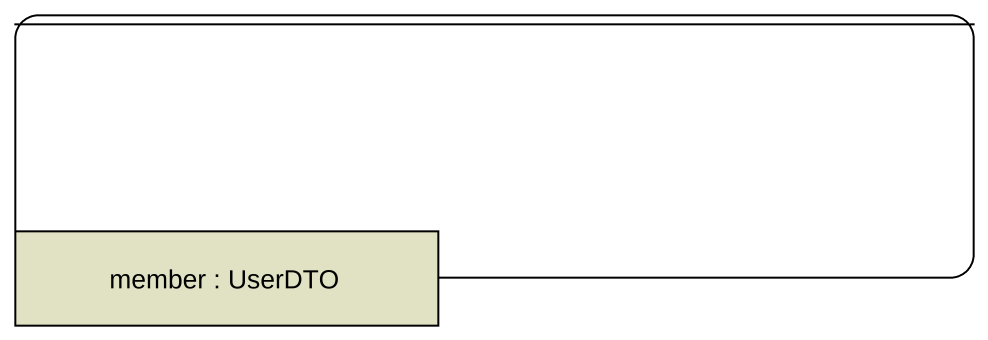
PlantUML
@startuml
hide empty description
state " " as state1 {
  state "member : UserDTO" as member <<object>> #E1E1C3
}
@enduml
